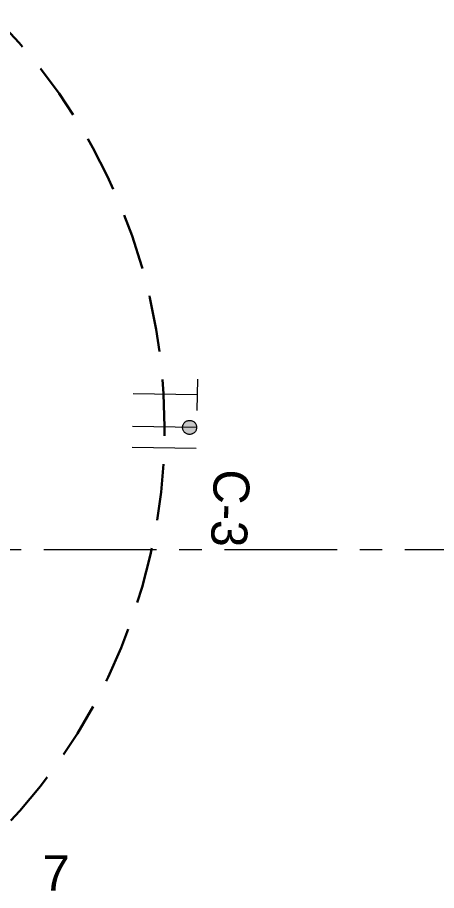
# Model space of a CAD drawing. Header units: inches. Extents: x -19 to 5698, y -728 to 92.
# Drawn here: x 23.75 to 25.607, y 32.897 to 36.762 of the extents above; entities that cross this region are included whole.
import ezdxf

# ---------------------------------------------------------------- set-up
doc = ezdxf.new("R2010")
doc.units = ezdxf.units.IN
doc.header["$MEASUREMENT"] = 0
for name, pattern in [('CONTINUA', [0]), ('HIDDEN', [0.375, 0.25, -0.125]), ('Punto & Raya', [0.65, 0.5, -0.075, 0, -0.075]), ('RAYITAS', [0.375, 0.25, -0.125])]:
    doc.linetypes.add(name, pattern=pattern)
for name, color, linetype, lineweight in [('00 conduct tomacorr', 120, 'HIDDEN', 30), ('00 IE CKTO ILUMINACION', 3, 'Continuous', 50), ('00 IE LUZ EMERGENCIA', 253, 'Continuous', 0), ('T-TECHO-E', 150, 'Continuous', 20), ('TOMACORRIENTE', 22, 'RAYITAS', 9)]:
    doc.layers.add(name, color=color, linetype=linetype, lineweight=lineweight)
doc.layers.add('Marcador - Secciones', color=7, linetype='Continuous')
doc.styles.add('Annotative', font='arial.ttf')

# ---------------------------------------------------------------- blocks, each defined once
blk = doc.blocks.new('a')
at = {"layer": 'TOMACORRIENTE', "ltscale": 0.05}
h = blk.add_hatch(color=4, dxfattribs=at)
edge = h.paths.add_edge_path()
edge.add_arc((0, 0.0752), 0.0211, 0, 360)
at = {"layer": 'TOMACORRIENTE', "color": 4}
for p, q in [((-0.1455, 0.0963), (-0.0515, 0.0963)), ((-0.0985, 0.0963), (-0.0985, -0.0966)), ((0, 0.0963), (0, -0.0963)), ((0.0623, -0.0963), (0.0623, 0.0963))]:
    blk.add_line(p, q, dxfattribs=at)
blk.add_circle((0, 0.0752), 0.0211, dxfattribs=at)
blk = doc.blocks.new('CABLE 3FACE')
at = {"layer": 'T-TECHO-E', "rotation": 59.94170052614085}
blk.add_blockref('a', (0, 0), dxfattribs=at)

msp = doc.modelspace()

# ---------------------------------------------------------------- linework, layer by layer
at = {"layer": '00 conduct tomacorr'}
msp.add_arc((21.8338, 34.947), 2.5681, 308.9435, 51.179, dxfattribs=at)
at = {"layer": 'Marcador - Secciones', "color": 251, "linetype": 'Punto & Raya', "lineweight": 13, "true_color": 0x636466}
msp.add_line((4.6666, 34.4067), (55.9402, 34.4067), dxfattribs=at)

# ---------------------------------------------------------------- block references
at = {"layer": '00 conduct tomacorr', "xscale": 1.47256122672843, "yscale": 1.47256122672843, "zscale": 1.47256122672843, "rotation": 209.0873616434599}
msp.add_blockref('CABLE 3FACE', (24.4019, 34.9487), dxfattribs=at)

# ---------------------------------------------------------------- texts
at = {"layer": '00 IE CKTO ILUMINACION', "color": 4, "linetype": 'CONTINUA', "lineweight": 15}
msp.add_text('C-3', height=0.15962, rotation=267.473, dxfattribs=at).set_placement((24.6217, 34.7642, 0))
at = {"layer": '00 IE LUZ EMERGENCIA', "style": 'Annotative'}
msp.add_attdef('7', (23.8599, 32.8967), '', height=0.1562, dxfattribs=at)

doc.saveas('drawing.dxf')
